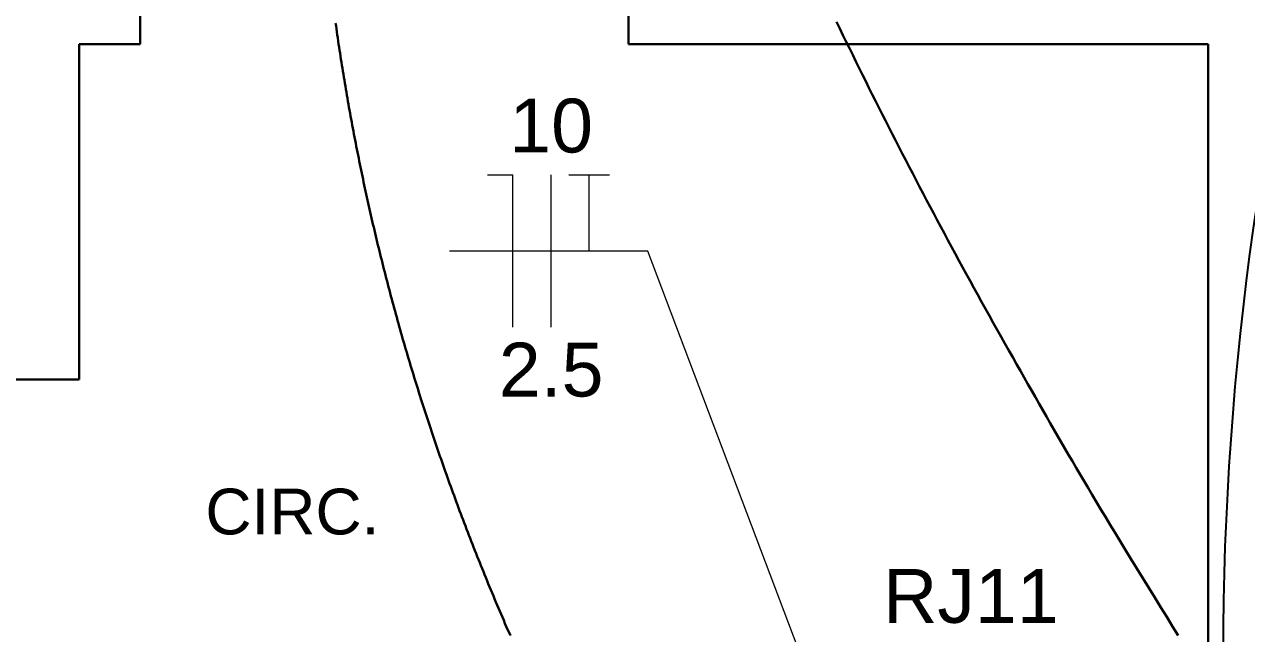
# Model space of a CAD drawing. Header units: millimetres. Extents: x 0 to 55.3, y 20.8 to 61.4.
# Drawn here: x 8.661 to 10.663, y 38.809 to 39.808 of the extents above; entities that cross this region are included whole.
import ezdxf

# ---------------------------------------------------------------- set-up
doc = ezdxf.new("R2010")
doc.units = ezdxf.units.MM
for name, color, linetype, lineweight in [('ARQ_-_ALV_5', 1, 'Continuous', 30), ('ARQ_-_TXT__15', 54, 'Continuous', 5), ('EL-Condutos', 4, 'Continuous', 30), ('EL-Fios', 2, 'Continuous', 20), ('EL-Textos_fios', 2, 'Continuous', 20), ('TE-Condutos', 3, 'Continuous', 30), ('TE-Textos_pontos', 2, 'Continuous', 30)]:
    doc.layers.add(name, color=color, linetype=linetype, lineweight=lineweight)
doc.styles.add('Arial', font='Arial')
doc.styles.add('simplex', font='Arial')

msp = doc.modelspace()

# ---------------------------------------------------------------- linework, layer by layer
at = {"color": 3}
msp.add_arc((15.564747, 38.776838), 4.940313, 116.957575, 181.042558, dxfattribs=at)
at = {"layer": 'ARQ_-_ALV_5'}
for p, q in [((8.850002, 39.925499), (8.850002, 39.775499)), ((9.650002, 39.925499), (9.650002, 39.775499)), ((8.850002, 39.775499), (8.750002, 39.775499)), ((8.750002, 39.225499), (8.750002, 39.775499)), ((9.650002, 39.775499), (10.600002, 39.775499)), ((10.600002, 36.975499), (10.600002, 39.775499)), ((8.750002, 39.225499), (8.600002, 39.225499))]:
    msp.add_line(p, q, dxfattribs=at)
at = {"layer": 'EL-Condutos', "linetype": 'Continuous', "flags": 128}
msp.add_lwpolyline([(9.456642, 38.805873), (9.454424, 38.810924), (9.45222, 38.815965), (9.45003, 38.820996), (9.447852, 38.826018), (9.445687, 38.831033), (9.443533, 38.836041), (9.441391, 38.841043), (9.43926, 38.84604), (9.437139, 38.851034), (9.435028, 38.856024), (9.432926, 38.861013), (9.430833, 38.866001), (9.428748, 38.870989), (9.426671, 38.875978), (9.424601, 38.880969), (9.422537, 38.885964), (9.42048, 38.890962), (9.418429, 38.895966), (9.416382, 38.900975), (9.414371, 38.905916), (9.412365, 38.910864), (9.410363, 38.915818), (9.408366, 38.920778), (9.406374, 38.925744), (9.404388, 38.930715), (9.402407, 38.935692), (9.400431, 38.940673), (9.398461, 38.945659), (9.396497, 38.95065), (9.394539, 38.955645), (9.392587, 38.960643), (9.390641, 38.965646), (9.388702, 38.970651), (9.386769, 38.97566), (9.384843, 38.980671), (9.382924, 38.985685), (9.381012, 38.990702), (9.379107, 38.99572), (9.37721, 39.00074), (9.375345, 39.005693), (9.373488, 39.010647), (9.371639, 39.015603), (9.369796, 39.020561), (9.367961, 39.02552), (9.366132, 39.030481), (9.364311, 39.035444), (9.362497, 39.040409), (9.36069, 39.045376), (9.35889, 39.050344), (9.357097, 39.055315), (9.355311, 39.060288), (9.353532, 39.065263), (9.35176, 39.07024), (9.349995, 39.07522), (9.348236, 39.080202), (9.346485, 39.085186), (9.34474, 39.090173), (9.343002, 39.095163), (9.341271, 39.100155), (9.339568, 39.105088), (9.337872, 39.110023), (9.336182, 39.114961), (9.334499, 39.119901), (9.332822, 39.124844), (9.331152, 39.129789), (9.329489, 39.134737), (9.327833, 39.139687), (9.326183, 39.14464), (9.32454, 39.149595), (9.322903, 39.154552), (9.321274, 39.159512), (9.319651, 39.164474), (9.318035, 39.169438), (9.316425, 39.174404), (9.314823, 39.179373), (9.313227, 39.184344), (9.311639, 39.189317), (9.310057, 39.194292), (9.308482, 39.199269), (9.306931, 39.204193), (9.305387, 39.209119), (9.30385, 39.214048), (9.30232, 39.218978), (9.300796, 39.22391), (9.299279, 39.228844), (9.297769, 39.23378), (9.296266, 39.238719), (9.29477, 39.243659), (9.29328, 39.248601), (9.291797, 39.253545), (9.290321, 39.258492), (9.288851, 39.26344), (9.287389, 39.26839), (9.285933, 39.273343), (9.284484, 39.278297), (9.283042, 39.283253), (9.281607, 39.288211), (9.280178, 39.293172), (9.278756, 39.298134), (9.277355, 39.303049), (9.275961, 39.307967), (9.274573, 39.312886), (9.273192, 39.317807), (9.271818, 39.322731), (9.27045, 39.327656), (9.269089, 39.332583), (9.267735, 39.337511), (9.266387, 39.342442), (9.265047, 39.347374), (9.263713, 39.352309), (9.262385, 39.357245), (9.261065, 39.362183), (9.259751, 39.367122), (9.258444, 39.372064), (9.257143, 39.377007), (9.25585, 39.381952), (9.254563, 39.386899), (9.253283, 39.391848), (9.252009, 39.396798), (9.250753, 39.401708), (9.249504, 39.40662), (9.248261, 39.411534), (9.247025, 39.416449), (9.245796, 39.421366), (9.244573, 39.426284), (9.243357, 39.431204), (9.242148, 39.436126), (9.240945, 39.44105), (9.239749, 39.445975), (9.23856, 39.450902), (9.237377, 39.45583), (9.236201, 39.46076), (9.235032, 39.465691), (9.233869, 39.470624), (9.232713, 39.475559), (9.231564, 39.480495), (9.230421, 39.485433), (9.229285, 39.490372), (9.228156, 39.495313), (9.227041, 39.50022), (9.225933, 39.505128), (9.224831, 39.510038), (9.223736, 39.51495), (9.222648, 39.519863), (9.221566, 39.524777), (9.220491, 39.529693), (9.219422, 39.534611), (9.21836, 39.53953), (9.217304, 39.54445), (9.216255, 39.549371), (9.215213, 39.554294), (9.214177, 39.559219), (9.213148, 39.564144), (9.212125, 39.569072), (9.211109, 39.574), (9.210099, 39.57893), (9.209096, 39.583861), (9.2081, 39.588794), (9.20711, 39.593727), (9.206132, 39.598634), (9.205161, 39.603542), (9.204197, 39.608451), (9.203239, 39.613361), (9.202287, 39.618273), (9.201342, 39.623186), (9.200403, 39.6281), (9.199471, 39.633015), (9.198545, 39.637932), (9.197626, 39.64285), (9.196713, 39.647769), (9.195806, 39.652689), (9.194906, 39.65761), (9.194013, 39.662533), (9.193126, 39.667457), (9.192245, 39.672382), (9.191371, 39.677308), (9.190503, 39.682235), (9.189642, 39.687163), (9.188787, 39.692093), (9.187943, 39.697001), (9.187105, 39.70191), (9.186273, 39.706821), (9.185447, 39.711733), (9.184628, 39.716645), (9.183816, 39.721559), (9.183009, 39.726474), (9.182209, 39.73139), (9.181415, 39.736307), (9.180628, 39.741225), (9.179847, 39.746144), (9.179072, 39.751064), (9.178304, 39.755985), (9.177542, 39.760907), (9.176786, 39.765829), (9.176037, 39.770753), (9.175294, 39.775678), (9.174557, 39.780604), (9.173827, 39.785531), (9.173102, 39.790458), (9.172387, 39.795371), (9.171677, 39.800285), (9.170974, 39.805199), (9.170277, 39.810114)], dxfattribs=at)
at = {"layer": 'EL-Fios'}
for p, q in [((9.419152, 39.561349), (9.460802, 39.561349)), ((9.460802, 39.311349), (9.460802, 39.561349)), ((9.523302, 39.311349), (9.523302, 39.561349)), ((9.552452, 39.561349), (9.619152, 39.561349)), ((9.585802, 39.436349), (9.585802, 39.561349))]:
    msp.add_line(p, q, dxfattribs=at)
at = {"layer": 'EL-Textos_fios'}
for p, q in [((9.681652, 39.436349), (9.356652, 39.436349)), ((10.043052, 38.480949), (9.681652, 39.436349))]:
    msp.add_line(p, q, dxfattribs=at)
at = {"layer": 'TE-Condutos', "linetype": 'Continuous', "flags": 128}
msp.add_lwpolyline([(10.550852, 38.806214), (10.541626, 38.821104), (10.53211, 38.836481), (10.522383, 38.852214), (10.512528, 38.868176), (10.502627, 38.884236), (10.492761, 38.900266), (10.483013, 38.916135), (10.473463, 38.931714), (10.464194, 38.946875), (10.455615, 38.960948), (10.447349, 38.974547), (10.439378, 38.987706), (10.431679, 39.000457), (10.424232, 39.012833), (10.417018, 39.024866), (10.410015, 39.036589), (10.403203, 39.048035), (10.396562, 39.059236), (10.39007, 39.070225), (10.383709, 39.081035), (10.377456, 39.091699), (10.371292, 39.102248), (10.365197, 39.112716), (10.359149, 39.123136), (10.353128, 39.133539), (10.347114, 39.14396), (10.341086, 39.15443), (10.335025, 39.164982), (10.328908, 39.175648), (10.322946, 39.186061), (10.31692, 39.196603), (10.310834, 39.207265), (10.304695, 39.21804), (10.298507, 39.228918), (10.292276, 39.239893), (10.286007, 39.250954), (10.279705, 39.262096), (10.273376, 39.273308), (10.267026, 39.284583), (10.260658, 39.295913), (10.254279, 39.30729), (10.247894, 39.318704), (10.241509, 39.330149), (10.235128, 39.341615), (10.228757, 39.353095), (10.222401, 39.36458), (10.216066, 39.376063), (10.209757, 39.387534), (10.203479, 39.398985), (10.197439, 39.41004), (10.191432, 39.421071), (10.185457, 39.43208), (10.179512, 39.44307), (10.173596, 39.454042), (10.167709, 39.465), (10.161848, 39.475944), (10.156013, 39.486878), (10.150202, 39.497802), (10.144414, 39.50872), (10.138648, 39.519634), (10.132903, 39.530545), (10.127177, 39.541456), (10.12147, 39.552369), (10.115779, 39.563286), (10.110105, 39.574209), (10.104444, 39.58514), (10.098797, 39.596082), (10.093162, 39.607036), (10.087538, 39.618005), (10.082082, 39.62868), (10.076636, 39.63937), (10.0712, 39.650075), (10.065774, 39.660795), (10.060358, 39.671528), (10.054954, 39.682274), (10.049562, 39.693034), (10.044181, 39.703805), (10.038814, 39.714588), (10.033459, 39.725383), (10.028117, 39.736188), (10.022789, 39.747003), (10.017476, 39.757828), (10.012177, 39.768662), (10.006893, 39.779504), (10.001625, 39.790355), (9.996372, 39.801213), (9.991136, 39.812078)], dxfattribs=at)

# ---------------------------------------------------------------- texts
at = {"layer": 'ARQ_-_TXT__15', "color": 1, "insert": (9.099502, 38.970749), "char_height": 0.075, "width": 0.45, "attachment_point": 8, "line_spacing_factor": 0.798, "style": 'simplex'}
msp.add_mtext('CIRC.', dxfattribs=at)
at = {"layer": 'EL-Textos_fios', "char_height": 0.08825, "attachment_point": 8, "line_spacing_factor": 0.798, "style": 'Arial'}
for s, insert, width in [('10', (9.523502, 39.596621), 0.2118), ('2.5', (9.523502, 39.196621), 0.3177)]:
    msp.add_mtext(s, dxfattribs=dict(at, insert=insert, width=width))
at = {"layer": 'TE-Textos_pontos', "insert": (10.355002, 38.825621), "char_height": 0.08825, "width": 0.4236, "attachment_point": 9, "line_spacing_factor": 0.798, "style": 'Arial'}
msp.add_mtext('RJ11', dxfattribs=at)

doc.saveas('drawing.dxf')
